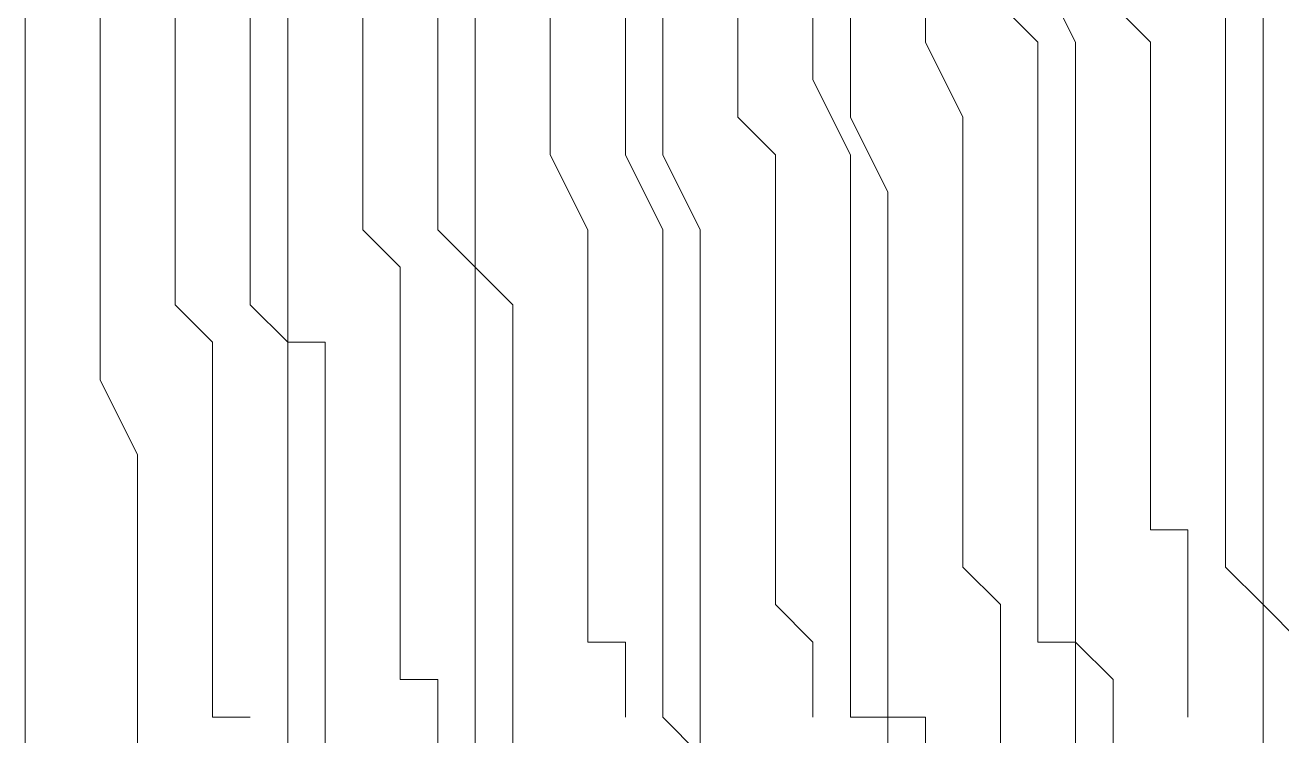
# Model space of a CAD drawing. Header units: millimetres. Extents: x 1341 to 37388, y -13954 to 1849.
# Drawn here: x 29433.78 to 29444.37, y 347.18 to 353.18 of the extents above; entities that cross this region are included whole.
import ezdxf

# ---------------------------------------------------------------- set-up
doc = ezdxf.new("R2010")
doc.units = ezdxf.units.MM
doc.layers.add('COMPONENTE', color=3, linetype='Continuous')

# ---------------------------------------------------------------- blocks, each defined once
blk = doc.blocks.new('TRANFORMADOR_IP00_TRAEL_VISTA_FRONT')
at = {"layer": 'COMPONENTE', "linetype": 'Continuous', "lineweight": 0}
for points in [[(5009.604, 3484.015), (5009.604, 3470.73)], [(5010.236, 3478.005), (5010.236, 3478.638)], [(5010.869, 3478.005), (5010.869, 3478.638)], [(5015.614, 3478.005), (5015.614, 3478.638)], [(5018.461, 3478.005), (5018.144, 3478.638)], [(5020.042, 3478.005), (5020.042, 3478.638)], [(5011.502, 3477.689), (5011.502, 3478.322)], [(5011.818, 3477.689), (5011.818, 3478.322)], [(5012.451, 3478.005), (5012.451, 3478.322)], [(5013.083, 3478.005), (5013.083, 3478.322)], [(5013.4, 3478.005), (5013.4, 3478.322)], [(5014.032, 3478.005), (5014.032, 3478.322)], [(5014.665, 3477.689), (5014.665, 3478.322)], [(5014.981, 3477.689), (5014.981, 3478.322)], [(5016.246, 3477.689), (5016.246, 3478.322)], [(5016.563, 3478.005), (5016.563, 3478.322)], [(5017.195, 3478.005), (5017.195, 3478.322)], [(5018.144, 3478.005), (5017.828, 3478.322)], [(5019.093, 3478.005), (5018.777, 3478.322)], [(5019.726, 3477.689), (5019.726, 3478.322)], [(5010.236, 3477.056), (5010.236, 3478.005)], [(5010.869, 3477.373), (5010.869, 3478.005)], [(5012.451, 3477.373), (5012.451, 3478.005)], [(5013.083, 3477.373), (5013.083, 3478.005)], [(5013.4, 3477.373), (5013.4, 3478.005)], [(5014.032, 3477.373), (5014.032, 3478.005)], [(5015.614, 3477.373), (5015.614, 3478.005)], [(5016.563, 3477.373), (5016.563, 3478.005)], [(5017.512, 3477.373), (5017.195, 3478.005)], [(5018.144, 3477.373), (5018.144, 3478.005)], [(5018.461, 3477.056), (5018.461, 3478.005)], [(5019.093, 3477.373), (5019.093, 3478.005)], [(5020.042, 3477.056), (5020.042, 3478.005)], [(5011.502, 3477.056), (5011.502, 3477.689)], [(5011.818, 3477.056), (5011.818, 3477.689)], [(5014.665, 3477.056), (5014.665, 3477.689)], [(5014.981, 3477.056), (5014.981, 3477.689)], [(5016.563, 3477.056), (5016.246, 3477.689)], [(5019.726, 3477.056), (5019.726, 3477.689)], [(5010.869, 3477.056), (5010.869, 3477.373)], [(5012.451, 3477.056), (5012.451, 3477.373)], [(5013.083, 3476.74), (5013.083, 3477.373)], [(5013.4, 3476.74), (5013.4, 3477.373)], [(5014.032, 3477.056), (5014.032, 3477.373)], [(5015.93, 3477.056), (5015.614, 3477.373)], [(5016.879, 3476.74), (5016.563, 3477.373)], [(5017.512, 3477.056), (5017.512, 3477.373)], [(5018.144, 3476.74), (5018.144, 3477.373)], [(5019.093, 3477.056), (5019.093, 3477.373)], [(5010.236, 3476.424), (5010.236, 3477.056)], [(5010.869, 3476.424), (5010.869, 3477.056)], [(5011.502, 3476.424), (5011.502, 3477.056)], [(5011.818, 3476.424), (5011.818, 3477.056)], [(5012.451, 3476.424), (5012.451, 3477.056)], [(5014.348, 3476.424), (5014.032, 3477.056)], [(5014.981, 3476.424), (5014.665, 3477.056)], [(5015.297, 3476.424), (5014.981, 3477.056)], [(5015.93, 3476.424), (5015.93, 3477.056)], [(5016.563, 3476.424), (5016.563, 3477.056)], [(5017.512, 3476.424), (5017.512, 3477.056)], [(5018.461, 3476.424), (5018.461, 3477.056)], [(5019.093, 3476.424), (5019.093, 3477.056)], [(5019.726, 3476.424), (5019.726, 3477.056)], [(5020.042, 3476.424), (5020.042, 3477.056)], [(5013.083, 3476.424), (5013.083, 3476.74)], [(5013.4, 3476.424), (5013.4, 3476.74)], [(5016.879, 3476.424), (5016.879, 3476.74)], [(5018.144, 3476.424), (5018.144, 3476.74)], [(5010.236, 3476.107), (5010.236, 3476.424)], [(5010.236, 3476.424), (5010.236, 3476.424)], [(5010.869, 3476.107), (5010.869, 3476.424)], [(5010.869, 3476.424), (5010.869, 3476.424)], [(5011.502, 3476.107), (5011.502, 3476.424)], [(5011.818, 3476.107), (5011.818, 3476.424)], [(5012.767, 3476.107), (5012.451, 3476.424)], [(5013.4, 3476.107), (5013.083, 3476.424)], [(5013.4, 3476.107), (5013.4, 3476.424)], [(5014.348, 3476.107), (5014.348, 3476.424)], [(5014.348, 3476.424), (5014.348, 3476.424)], [(5014.981, 3476.107), (5014.981, 3476.424)], [(5015.297, 3476.107), (5015.297, 3476.424)], [(5015.93, 3476.107), (5015.93, 3476.424)], [(5015.93, 3476.424), (5015.93, 3476.424)], [(5016.563, 3476.107), (5016.563, 3476.424)], [(5016.879, 3476.107), (5016.879, 3476.424)], [(5017.512, 3475.791), (5017.512, 3476.424)], [(5017.512, 3476.424), (5017.512, 3476.424)], [(5018.144, 3476.107), (5018.144, 3476.424)], [(5018.461, 3476.107), (5018.461, 3476.424)], [(5018.461, 3476.424), (5018.461, 3476.424)], [(5019.093, 3475.791), (5019.093, 3476.424)], [(5019.093, 3476.424), (5019.093, 3476.424)], [(5019.726, 3476.107), (5019.726, 3476.424)], [(5020.042, 3476.107), (5020.042, 3476.424)], [(5020.042, 3476.424), (5020.042, 3476.424)], [(5010.236, 3475.475), (5010.236, 3476.107)], [(5010.869, 3475.791), (5010.869, 3476.107)], [(5011.502, 3475.791), (5011.502, 3476.107)], [(5011.818, 3475.475), (5011.818, 3476.107)], [(5012.767, 3475.791), (5012.767, 3476.107)], [(5013.4, 3475.791), (5013.4, 3476.107)], [(5013.716, 3475.791), (5013.4, 3476.107)], [(5014.348, 3475.475), (5014.348, 3476.107)], [(5014.981, 3475.791), (5014.981, 3476.107)], [(5015.297, 3475.791), (5015.297, 3476.107)], [(5015.93, 3475.791), (5015.93, 3476.107)], [(5016.563, 3475.791), (5016.563, 3476.107)], [(5016.879, 3475.791), (5016.879, 3476.107)], [(5018.144, 3475.791), (5018.144, 3476.107)], [(5018.461, 3475.475), (5018.461, 3476.107)], [(5019.726, 3475.791), (5019.726, 3476.107)], [(5020.042, 3475.475), (5020.042, 3476.107)], [(5011.185, 3475.475), (5010.869, 3475.791)], [(5011.818, 3475.475), (5011.502, 3475.791)], [(5012.767, 3475.475), (5012.767, 3475.791)], [(5013.4, 3475.475), (5013.4, 3475.791)], [(5013.716, 3475.475), (5013.716, 3475.791)], [(5014.981, 3475.475), (5014.981, 3475.791)], [(5015.297, 3475.475), (5015.297, 3475.791)], [(5015.93, 3475.475), (5015.93, 3475.791)], [(5016.563, 3475.475), (5016.563, 3475.791)], [(5016.879, 3475.475), (5016.879, 3475.791)], [(5017.512, 3475.475), (5017.512, 3475.791)], [(5018.144, 3475.475), (5018.144, 3475.791)], [(5019.093, 3475.475), (5019.093, 3475.791)], [(5019.726, 3475.475), (5019.726, 3475.791)], [(5010.236, 3475.158), (5010.236, 3475.475)], [(5010.236, 3475.475), (5010.236, 3475.475)], [(5011.185, 3475.158), (5011.185, 3475.475)], [(5011.818, 3475.158), (5011.818, 3475.475)], [(5012.134, 3475.475), (5011.818, 3475.475)], [(5012.134, 3475.158), (5012.134, 3475.475)], [(5012.767, 3475.158), (5012.767, 3475.475)], [(5012.767, 3475.475), (5012.767, 3475.475)], [(5013.4, 3475.158), (5013.4, 3475.475)], [(5013.716, 3475.158), (5013.716, 3475.475)], [(5014.348, 3475.158), (5014.348, 3475.475)], [(5014.348, 3475.475), (5014.348, 3475.475)], [(5014.981, 3475.158), (5014.981, 3475.475)], [(5015.297, 3475.158), (5015.297, 3475.475)], [(5015.93, 3475.158), (5015.93, 3475.475)], [(5016.563, 3475.158), (5016.563, 3475.475)], [(5016.879, 3475.158), (5016.879, 3475.475)], [(5017.512, 3475.158), (5017.512, 3475.475)], [(5017.512, 3475.475), (5017.512, 3475.475)], [(5018.144, 3475.158), (5018.144, 3475.475)], [(5018.461, 3475.158), (5018.461, 3475.475)], [(5018.461, 3475.475), (5018.461, 3475.475)], [(5019.093, 3475.158), (5019.093, 3475.475)], [(5019.093, 3475.475), (5019.093, 3475.475)], [(5019.726, 3475.158), (5019.726, 3475.475)], [(5020.042, 3475.158), (5020.042, 3475.475)], [(5020.042, 3475.475), (5020.042, 3475.475)], [(5010.553, 3474.526), (5010.236, 3475.158)], [(5011.185, 3474.842), (5011.185, 3475.158)], [(5011.818, 3474.842), (5011.818, 3475.158)], [(5012.134, 3474.526), (5012.134, 3475.158)], [(5012.767, 3474.842), (5012.767, 3475.158)], [(5013.4, 3474.842), (5013.4, 3475.158)], [(5013.716, 3474.842), (5013.716, 3475.158)], [(5014.348, 3474.842), (5014.348, 3475.158)], [(5014.981, 3474.842), (5014.981, 3475.158)], [(5015.297, 3474.526), (5015.297, 3475.158)], [(5015.93, 3474.842), (5015.93, 3475.158)], [(5016.563, 3474.842), (5016.563, 3475.158)], [(5016.879, 3474.842), (5016.879, 3475.158)], [(5017.512, 3474.842), (5017.512, 3475.158)], [(5018.144, 3474.842), (5018.144, 3475.158)], [(5018.461, 3474.526), (5018.461, 3475.158)], [(5019.093, 3474.842), (5019.093, 3475.158)], [(5019.726, 3474.842), (5019.726, 3475.158)], [(5020.042, 3474.526), (5020.042, 3475.158)], [(5011.185, 3474.526), (5011.185, 3474.842)], [(5011.818, 3474.526), (5011.818, 3474.842)], [(5012.767, 3474.526), (5012.767, 3474.842)], [(5013.4, 3474.526), (5013.4, 3474.842)], [(5013.716, 3474.526), (5013.716, 3474.842)], [(5014.348, 3474.526), (5014.348, 3474.842)], [(5014.981, 3474.526), (5014.981, 3474.842)], [(5015.93, 3474.526), (5015.93, 3474.842)], [(5016.563, 3474.526), (5016.563, 3474.842)], [(5016.879, 3474.526), (5016.879, 3474.842)], [(5017.512, 3474.526), (5017.512, 3474.842)], [(5018.144, 3474.526), (5018.144, 3474.842)], [(5019.093, 3474.526), (5019.093, 3474.842)], [(5019.726, 3474.526), (5019.726, 3474.842)], [(5010.553, 3474.21), (5010.553, 3474.526)], [(5010.553, 3474.526), (5010.553, 3474.526)], [(5011.185, 3474.21), (5011.185, 3474.526)], [(5011.185, 3474.526), (5011.185, 3474.526)], [(5011.185, 3474.526), (5011.185, 3474.526)], [(5011.818, 3474.21), (5011.818, 3474.526)], [(5012.134, 3474.21), (5012.134, 3474.526)], [(5012.134, 3474.526), (5012.134, 3474.526)], [(5012.767, 3474.21), (5012.767, 3474.526)], [(5012.767, 3474.526), (5012.767, 3474.526)], [(5013.4, 3474.21), (5013.4, 3474.526)], [(5013.716, 3474.21), (5013.716, 3474.526)], [(5014.348, 3474.21), (5014.348, 3474.526)], [(5014.348, 3474.526), (5014.348, 3474.526)], [(5014.348, 3474.526), (5014.348, 3474.526)], [(5014.981, 3474.21), (5014.981, 3474.526)], [(5015.297, 3474.21), (5015.297, 3474.526)], [(5015.297, 3474.526), (5015.297, 3474.526)], [(5015.93, 3474.21), (5015.93, 3474.526)], [(5015.93, 3474.526), (5015.93, 3474.526)], [(5015.93, 3474.526), (5015.93, 3474.526)], [(5016.563, 3474.21), (5016.563, 3474.526)], [(5016.879, 3474.21), (5016.879, 3474.526)], [(5017.512, 3474.21), (5017.512, 3474.526)], [(5017.512, 3474.526), (5017.512, 3474.526)], [(5017.512, 3474.526), (5017.512, 3474.526)], [(5018.144, 3474.21), (5018.144, 3474.526)], [(5018.461, 3474.21), (5018.461, 3474.526)], [(5018.461, 3474.526), (5018.461, 3474.526)], [(5019.093, 3474.21), (5019.093, 3474.526)], [(5019.093, 3474.526), (5019.093, 3474.526)], [(5019.726, 3474.21), (5019.726, 3474.526)], [(5020.042, 3474.21), (5020.042, 3474.526)], [(5020.042, 3474.526), (5020.042, 3474.526)], [(5010.553, 3473.893), (5010.553, 3474.21)], [(5011.185, 3473.893), (5011.185, 3474.21)], [(5011.818, 3473.893), (5011.818, 3474.21)], [(5012.134, 3473.893), (5012.134, 3474.21)], [(5012.767, 3473.893), (5012.767, 3474.21)], [(5012.767, 3474.21), (5012.767, 3474.21)], [(5013.4, 3473.893), (5013.4, 3474.21)], [(5013.716, 3473.893), (5013.716, 3474.21)], [(5014.348, 3473.893), (5014.348, 3474.21)], [(5014.981, 3473.893), (5014.981, 3474.21)], [(5015.297, 3473.893), (5015.297, 3474.21)], [(5015.93, 3473.893), (5015.93, 3474.21)], [(5016.563, 3473.893), (5016.563, 3474.21)], [(5016.879, 3473.893), (5016.879, 3474.21)], [(5017.512, 3473.893), (5017.512, 3474.21)], [(5018.144, 3473.893), (5018.144, 3474.21)], [(5018.461, 3473.893), (5018.461, 3474.21)], [(5019.093, 3473.893), (5019.093, 3474.21)], [(5019.093, 3474.21), (5019.093, 3474.21)], [(5019.726, 3473.893), (5019.726, 3474.21)], [(5020.042, 3473.893), (5020.042, 3474.21)], [(5010.553, 3473.577), (5010.553, 3473.893)], [(5011.185, 3473.577), (5011.185, 3473.893)], [(5011.185, 3473.893), (5011.185, 3473.893)], [(5011.818, 3473.577), (5011.818, 3473.893)], [(5011.818, 3473.893), (5011.818, 3473.893)], [(5012.134, 3473.577), (5012.134, 3473.893)], [(5012.767, 3473.577), (5012.767, 3473.893)], [(5012.767, 3473.893), (5012.767, 3473.893)], [(5013.4, 3473.577), (5013.4, 3473.893)], [(5013.4, 3473.893), (5013.4, 3473.893)], [(5013.716, 3473.577), (5013.716, 3473.893)], [(5013.716, 3473.893), (5013.716, 3473.893)], [(5014.348, 3473.577), (5014.348, 3473.893)], [(5014.348, 3473.893), (5014.348, 3473.893)], [(5014.981, 3473.577), (5014.981, 3473.893)], [(5014.981, 3473.893), (5014.981, 3473.893)], [(5015.297, 3473.577), (5015.297, 3473.893)], [(5015.93, 3473.577), (5015.93, 3473.893)], [(5015.93, 3473.893), (5015.93, 3473.893)], [(5016.563, 3473.577), (5016.563, 3473.893)], [(5016.563, 3473.893), (5016.563, 3473.893)], [(5016.879, 3473.577), (5016.879, 3473.893)], [(5016.879, 3473.893), (5016.879, 3473.893)], [(5017.512, 3473.577), (5017.512, 3473.893)], [(5017.512, 3473.893), (5017.512, 3473.893)], [(5018.144, 3473.577), (5018.144, 3473.893)], [(5018.144, 3473.893), (5018.144, 3473.893)], [(5018.461, 3473.577), (5018.461, 3473.893)], [(5019.409, 3473.893), (5019.093, 3473.893)], [(5019.409, 3473.577), (5019.409, 3473.893)], [(5019.726, 3473.577), (5019.726, 3473.893)], [(5019.726, 3473.893), (5019.726, 3473.893)], [(5020.042, 3473.577), (5020.042, 3473.893)], [(5010.553, 3473.261), (5010.553, 3473.577)], [(5010.553, 3473.577), (5010.553, 3473.577)], [(5011.185, 3473.261), (5011.185, 3473.577)], [(5011.818, 3473.261), (5011.818, 3473.577)], [(5012.134, 3473.261), (5012.134, 3473.577)], [(5012.134, 3473.577), (5012.134, 3473.577)], [(5012.767, 3473.261), (5012.767, 3473.577)], [(5013.4, 3473.261), (5013.4, 3473.577)], [(5013.716, 3473.261), (5013.716, 3473.577)], [(5013.716, 3473.577), (5013.716, 3473.577)], [(5014.348, 3473.261), (5014.348, 3473.577)], [(5014.348, 3473.577), (5014.348, 3473.577)], [(5014.981, 3473.261), (5014.981, 3473.577)], [(5015.297, 3473.261), (5015.297, 3473.577)], [(5015.297, 3473.577), (5015.297, 3473.577)], [(5015.93, 3473.261), (5015.93, 3473.577)], [(5016.563, 3473.261), (5016.563, 3473.577)], [(5016.879, 3473.261), (5016.879, 3473.577)], [(5017.828, 3473.261), (5017.512, 3473.577)], [(5017.512, 3473.577), (5017.512, 3473.577)], [(5018.144, 3473.261), (5018.144, 3473.577)], [(5018.461, 3473.261), (5018.461, 3473.577)], [(5018.461, 3473.577), (5018.461, 3473.577)], [(5019.409, 3473.261), (5019.409, 3473.577)], [(5020.042, 3473.261), (5019.726, 3473.577)], [(5020.042, 3473.261), (5020.042, 3473.577)], [(5010.553, 3472.944), (5010.553, 3473.261)], [(5010.553, 3473.261), (5010.553, 3473.261)], [(5011.185, 3472.944), (5011.185, 3473.261)], [(5011.185, 3473.261), (5011.185, 3473.261)], [(5011.818, 3472.944), (5011.818, 3473.261)], [(5011.818, 3473.261), (5011.818, 3473.261)], [(5012.134, 3472.944), (5012.134, 3473.261)], [(5012.134, 3473.261), (5012.134, 3473.261)], [(5012.767, 3472.944), (5012.767, 3473.261)], [(5012.767, 3473.261), (5012.767, 3473.261)], [(5013.4, 3472.944), (5013.4, 3473.261)], [(5013.4, 3473.261), (5013.4, 3473.261)], [(5013.716, 3472.944), (5013.716, 3473.261)], [(5013.716, 3473.261), (5013.716, 3473.261)], [(5014.348, 3472.944), (5014.348, 3473.261)], [(5014.348, 3473.261), (5014.348, 3473.261)], [(5014.348, 3473.261), (5014.348, 3473.261)], [(5014.981, 3472.944), (5014.981, 3473.261)], [(5014.981, 3473.261), (5014.981, 3473.261)], [(5015.297, 3472.944), (5015.297, 3473.261)], [(5015.297, 3473.261), (5015.297, 3473.261)], [(5016.246, 3472.944), (5015.93, 3473.261)], [(5015.93, 3473.261), (5015.93, 3473.261)], [(5016.563, 3472.944), (5016.563, 3473.261)], [(5016.563, 3473.261), (5016.563, 3473.261)], [(5016.879, 3472.944), (5016.879, 3473.261)], [(5016.879, 3473.261), (5016.879, 3473.261)], [(5017.828, 3472.944), (5017.828, 3473.261)], [(5017.828, 3473.261), (5017.828, 3473.261)], [(5017.828, 3473.261), (5017.828, 3473.261)], [(5018.144, 3472.944), (5018.144, 3473.261)], [(5018.144, 3473.261), (5018.144, 3473.261)], [(5018.461, 3472.944), (5018.461, 3473.261)], [(5018.461, 3473.261), (5018.461, 3473.261)], [(5019.409, 3472.944), (5019.409, 3473.261)], [(5019.409, 3473.261), (5019.409, 3473.261)], [(5020.042, 3472.944), (5020.042, 3473.261)], [(5020.042, 3473.261), (5020.042, 3473.261)], [(5020.358, 3472.944), (5020.042, 3473.261)], [(5020.042, 3473.261), (5020.042, 3473.261)], [(5010.553, 3472.628), (5010.553, 3472.944)], [(5010.553, 3472.944), (5010.553, 3472.944)], [(5010.553, 3472.944), (5010.553, 3472.944)], [(5010.553, 3472.944), (5010.553, 3472.944)], [(5011.185, 3472.628), (5011.185, 3472.944)], [(5011.185, 3472.944), (5011.185, 3472.944)], [(5011.185, 3472.944), (5011.185, 3472.944)], [(5011.818, 3472.628), (5011.818, 3472.944)], [(5011.818, 3472.944), (5011.818, 3472.944)], [(5011.818, 3472.944), (5011.818, 3472.944)], [(5011.818, 3472.944), (5011.818, 3472.944)], [(5012.134, 3472.628), (5012.134, 3472.944)], [(5012.134, 3472.944), (5012.134, 3472.944)], [(5012.134, 3472.944), (5012.134, 3472.944)], [(5012.134, 3472.944), (5012.134, 3472.944)], [(5012.767, 3472.628), (5012.767, 3472.944)], [(5012.767, 3472.944), (5012.767, 3472.944)], [(5012.767, 3472.944), (5012.767, 3472.944)], [(5012.767, 3472.944), (5012.767, 3472.944)], [(5013.4, 3472.628), (5013.4, 3472.944)], [(5013.4, 3472.944), (5013.4, 3472.944)], [(5013.4, 3472.944), (5013.4, 3472.944)], [(5013.716, 3472.628), (5013.716, 3472.944)], [(5013.716, 3472.944), (5013.716, 3472.944)], [(5013.716, 3472.944), (5013.716, 3472.944)], [(5014.665, 3472.944), (5014.348, 3472.944)], [(5014.348, 3472.944), (5014.348, 3472.944)], [(5014.665, 3472.628), (5014.665, 3472.944)], [(5014.981, 3472.628), (5014.981, 3472.944)], [(5014.981, 3472.944), (5014.981, 3472.944)], [(5014.981, 3472.944), (5014.981, 3472.944)], [(5015.297, 3472.628), (5015.297, 3472.944)], [(5015.297, 3472.944), (5015.297, 3472.944)], [(5015.297, 3472.944), (5015.297, 3472.944)], [(5015.297, 3472.944), (5015.297, 3472.944)], [(5016.246, 3472.628), (5016.246, 3472.944)], [(5016.246, 3472.944), (5016.246, 3472.944)], [(5016.246, 3472.944), (5016.246, 3472.944)], [(5016.246, 3472.944), (5016.246, 3472.944)], [(5016.563, 3472.628), (5016.563, 3472.944)], [(5016.563, 3472.944), (5016.563, 3472.944)], [(5016.563, 3472.944), (5016.563, 3472.944)], [(5016.563, 3472.944), (5016.563, 3472.944)], [(5016.879, 3472.628), (5016.879, 3472.944)], [(5016.879, 3472.944), (5016.879, 3472.944)], [(5016.879, 3472.944), (5016.879, 3472.944)], [(5017.828, 3472.628), (5017.828, 3472.944)], [(5017.828, 3472.944), (5017.828, 3472.944)], [(5017.828, 3472.944), (5017.828, 3472.944)], [(5017.828, 3472.944), (5017.828, 3472.944)], [(5017.828, 3472.944), (5017.828, 3472.944)], [(5018.461, 3472.944), (5018.144, 3472.944)], [(5018.144, 3472.944), (5018.144, 3472.944)], [(5018.461, 3472.628), (5018.461, 3472.944)], [(5018.777, 3472.628), (5018.461, 3472.944)], [(5018.461, 3472.944), (5018.461, 3472.944)], [(5018.461, 3472.944), (5018.461, 3472.944)], [(5018.461, 3472.944), (5018.461, 3472.944)], [(5019.409, 3472.628), (5019.409, 3472.944)], [(5019.409, 3472.944), (5019.409, 3472.944)], [(5019.409, 3472.944), (5019.409, 3472.944)], [(5020.042, 3472.628), (5020.042, 3472.944)], [(5020.042, 3472.944), (5020.042, 3472.944)], [(5020.042, 3472.944), (5020.042, 3472.944)], [(5010.553, 3472.312), (5010.553, 3472.628)], [(5010.553, 3472.628), (5010.553, 3472.628)], [(5011.185, 3472.312), (5011.185, 3472.628)], [(5011.185, 3472.628), (5011.185, 3472.628)], [(5011.185, 3472.628), (5011.185, 3472.628)], [(5011.818, 3472.312), (5011.818, 3472.628)], [(5011.818, 3472.628), (5011.818, 3472.628)], [(5012.134, 3472.312), (5012.134, 3472.628)], [(5012.134, 3472.628), (5012.134, 3472.628)], [(5013.083, 3472.628), (5012.767, 3472.628)], [(5012.767, 3472.628), (5012.767, 3472.628)], [(5012.767, 3472.628), (5012.767, 3472.628)], [(5013.083, 3472.312), (5013.083, 3472.628)], [(5013.4, 3472.312), (5013.4, 3472.628)], [(5013.4, 3472.628), (5013.4, 3472.628)], [(5013.4, 3472.628), (5013.4, 3472.628)], [(5013.716, 3472.312), (5013.716, 3472.628)], [(5013.716, 3472.628), (5013.716, 3472.628)], [(5013.716, 3472.628), (5013.716, 3472.628)], [(5014.665, 3472.312), (5014.665, 3472.628)], [(5014.665, 3472.628), (5014.665, 3472.628)], [(5014.981, 3472.312), (5014.981, 3472.628)], [(5014.981, 3472.628), (5014.981, 3472.628)], [(5014.981, 3472.628), (5014.981, 3472.628)], [(5015.297, 3472.312), (5015.297, 3472.628)], [(5015.297, 3472.628), (5015.297, 3472.628)], [(5016.246, 3472.312), (5016.246, 3472.628)], [(5016.246, 3472.628), (5016.246, 3472.628)], [(5016.246, 3472.628), (5016.246, 3472.628)], [(5016.563, 3472.312), (5016.563, 3472.628)], [(5016.563, 3472.628), (5016.563, 3472.628)], [(5016.879, 3472.312), (5016.879, 3472.628)], [(5016.879, 3472.628), (5016.879, 3472.628)], [(5016.879, 3472.628), (5016.879, 3472.628)], [(5017.828, 3472.312), (5017.828, 3472.628)], [(5017.828, 3472.628), (5017.828, 3472.628)], [(5018.461, 3472.312), (5018.461, 3472.628)], [(5018.461, 3472.628), (5018.461, 3472.628)], [(5018.461, 3472.628), (5018.461, 3472.628)], [(5018.777, 3472.312), (5018.777, 3472.628)], [(5018.777, 3472.628), (5018.777, 3472.628)], [(5019.409, 3472.312), (5019.409, 3472.628)], [(5019.409, 3472.628), (5019.409, 3472.628)], [(5020.042, 3472.312), (5020.042, 3472.628)], [(5020.042, 3472.628), (5020.042, 3472.628)], [(5020.042, 3472.628), (5020.042, 3472.628)], [(5010.553, 3471.995), (5010.553, 3472.312)], [(5010.553, 3472.312), (5010.553, 3472.312)], [(5010.553, 3472.312), (5010.553, 3472.312)], [(5010.553, 3472.312), (5010.553, 3472.312)], [(5011.502, 3472.312), (5011.185, 3472.312)], [(5011.185, 3472.312), (5011.185, 3472.312)], [(5011.185, 3472.312), (5011.185, 3472.312)], [(5011.185, 3472.312), (5011.185, 3472.312)], [(5011.502, 3472.312), (5011.502, 3472.312)], [(5011.502, 3472.312), (5011.502, 3472.312)], [(5011.502, 3472.312), (5011.502, 3472.312)], [(5011.502, 3472.312), (5011.502, 3472.312)], [(5011.502, 3472.312), (5011.502, 3472.312)], [(5011.502, 3472.312), (5011.502, 3472.312)], [(5011.502, 3472.312), (5011.502, 3472.312)], [(5011.502, 3472.312), (5011.502, 3472.312)], [(5011.502, 3472.312), (5011.502, 3472.312)], [(5011.502, 3472.312), (5011.502, 3472.312)], [(5011.818, 3471.995), (5011.818, 3472.312)], [(5011.818, 3472.312), (5011.818, 3472.312)], [(5011.818, 3472.312), (5011.818, 3472.312)], [(5011.818, 3472.312), (5011.818, 3472.312)], [(5012.134, 3471.995), (5012.134, 3472.312)], [(5012.134, 3472.312), (5012.134, 3472.312)], [(5012.134, 3472.312), (5012.134, 3472.312)], [(5012.134, 3472.312), (5012.134, 3472.312)], [(5013.083, 3471.995), (5013.083, 3472.312)], [(5013.083, 3472.312), (5013.083, 3472.312)], [(5013.083, 3472.312), (5013.083, 3472.312)], [(5013.083, 3472.312), (5013.083, 3472.312)], [(5013.083, 3472.312), (5013.083, 3472.312)], [(5013.083, 3472.312), (5013.083, 3472.312)], [(5013.083, 3472.312), (5013.083, 3472.312)], [(5013.083, 3472.312), (5013.083, 3472.312)], [(5013.083, 3472.312), (5013.083, 3472.312)], [(5013.083, 3472.312), (5013.083, 3472.312)], [(5013.083, 3472.312), (5013.083, 3472.312)], [(5013.083, 3472.312), (5013.083, 3472.312)], [(5013.4, 3471.995), (5013.4, 3472.312)], [(5013.4, 3472.312), (5013.4, 3472.312)], [(5013.4, 3472.312), (5013.4, 3472.312)], [(5013.4, 3472.312), (5013.4, 3472.312)], [(5013.716, 3471.995), (5013.716, 3472.312)], [(5013.716, 3472.312), (5013.716, 3472.312)], [(5013.716, 3472.312), (5013.716, 3472.312)], [(5013.716, 3472.312), (5013.716, 3472.312)], [(5014.665, 3472.312), (5014.665, 3472.312)], [(5014.665, 3472.312), (5014.665, 3472.312)], [(5014.665, 3472.312), (5014.665, 3472.312)], [(5014.665, 3472.312), (5014.665, 3472.312)], [(5014.665, 3472.312), (5014.665, 3472.312)], [(5014.665, 3472.312), (5014.665, 3472.312)], [(5014.665, 3472.312), (5014.665, 3472.312)], [(5014.665, 3472.312), (5014.665, 3472.312)], [(5014.665, 3472.312), (5014.665, 3472.312)], [(5014.665, 3472.312), (5014.665, 3472.312)], [(5014.665, 3472.312), (5014.665, 3472.312)], [(5014.665, 3472.312), (5014.665, 3472.312)], [(5014.665, 3472.312), (5014.665, 3472.312)], [(5015.297, 3471.995), (5014.981, 3472.312)], [(5014.981, 3472.312), (5014.981, 3472.312)], [(5014.981, 3472.312), (5014.981, 3472.312)], [(5014.981, 3472.312), (5014.981, 3472.312)], [(5015.297, 3471.995), (5015.297, 3472.312)], [(5015.297, 3472.312), (5015.297, 3472.312)], [(5015.297, 3472.312), (5015.297, 3472.312)], [(5015.297, 3472.312), (5015.297, 3472.312)], [(5016.246, 3472.312), (5016.246, 3472.312)], [(5016.246, 3472.312), (5016.246, 3472.312)], [(5016.246, 3472.312), (5016.246, 3472.312)], [(5016.246, 3472.312), (5016.246, 3472.312)], [(5016.246, 3472.312), (5016.246, 3472.312)], [(5016.246, 3472.312), (5016.246, 3472.312)], [(5016.246, 3472.312), (5016.246, 3472.312)], [(5016.246, 3472.312), (5016.246, 3472.312)], [(5016.246, 3472.312), (5016.246, 3472.312)], [(5016.246, 3472.312), (5016.246, 3472.312)], [(5016.246, 3472.312), (5016.246, 3472.312)], [(5016.246, 3472.312), (5016.246, 3472.312)], [(5016.246, 3472.312), (5016.246, 3472.312)], [(5016.879, 3472.312), (5016.563, 3472.312)], [(5016.879, 3471.995), (5016.879, 3472.312)], [(5016.879, 3472.312), (5016.879, 3472.312)], [(5016.879, 3472.312), (5016.879, 3472.312)], [(5017.195, 3472.312), (5016.879, 3472.312)], [(5016.879, 3472.312), (5016.879, 3472.312)], [(5017.195, 3471.995), (5017.195, 3472.312)], [(5017.195, 3472.312), (5017.195, 3472.312)], [(5017.828, 3471.995), (5017.828, 3472.312)], [(5017.828, 3472.312), (5017.828, 3472.312)], [(5017.828, 3472.312), (5017.828, 3472.312)], [(5017.828, 3472.312), (5017.828, 3472.312)], [(5017.828, 3472.312), (5017.828, 3472.312)], [(5017.828, 3472.312), (5017.828, 3472.312)], [(5017.828, 3472.312), (5017.828, 3472.312)], [(5017.828, 3472.312), (5017.828, 3472.312)], [(5017.828, 3472.312), (5017.828, 3472.312)], [(5017.828, 3472.312), (5017.828, 3472.312)], [(5018.461, 3471.995), (5018.461, 3472.312)], [(5018.461, 3472.312), (5018.461, 3472.312)], [(5018.461, 3472.312), (5018.461, 3472.312)], [(5018.461, 3472.312), (5018.461, 3472.312)], [(5018.777, 3471.995), (5018.777, 3472.312)], [(5018.777, 3472.312), (5018.777, 3472.312)], [(5018.777, 3472.312), (5018.777, 3472.312)], [(5018.777, 3472.312), (5018.777, 3472.312)], [(5019.409, 3472.312), (5019.409, 3472.312)], [(5019.409, 3472.312), (5019.409, 3472.312)], [(5019.409, 3472.312), (5019.409, 3472.312)], [(5019.409, 3472.312), (5019.409, 3472.312)], [(5019.409, 3472.312), (5019.409, 3472.312)], [(5019.409, 3472.312), (5019.409, 3472.312)], [(5019.409, 3472.312), (5019.409, 3472.312)], [(5019.409, 3472.312), (5019.409, 3472.312)], [(5019.409, 3472.312), (5019.409, 3472.312)], [(5019.409, 3472.312), (5019.409, 3472.312)], [(5019.409, 3472.312), (5019.409, 3472.312)], [(5019.409, 3472.312), (5019.409, 3472.312)], [(5019.409, 3472.312), (5019.409, 3472.312)], [(5019.409, 3472.312), (5019.409, 3472.312)], [(5020.042, 3471.995), (5020.042, 3472.312)], [(5020.042, 3472.312), (5020.042, 3472.312)], [(5020.042, 3472.312), (5020.042, 3472.312)], [(5020.042, 3472.312), (5020.042, 3472.312)]]:
    blk.add_lwpolyline(points, dxfattribs=at)

msp = doc.modelspace()

# ---------------------------------------------------------------- block references
at = {"linetype": 'ByBlock'}
msp.add_blockref('TRANFORMADOR_IP00_TRAEL_VISTA_FRONT', (24424.173, -3124.971), dxfattribs=at)

doc.saveas('drawing.dxf')
